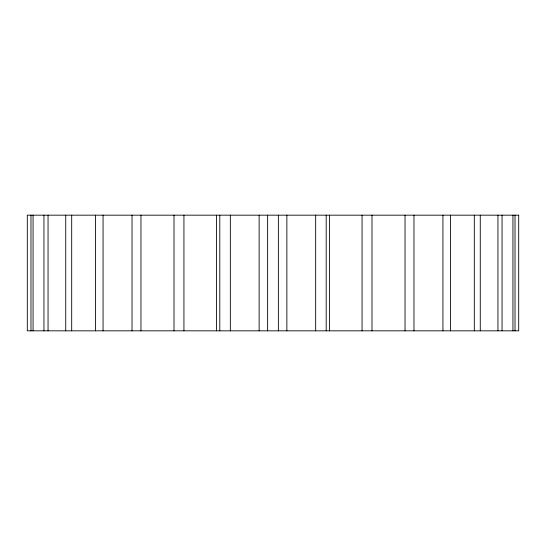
<?xml version="1.0" encoding="UTF-8"?>
<svg xmlns="http://www.w3.org/2000/svg" width="546" height="546" viewBox="0 0 546 546"><rect width="100%" height="100%" fill="white"/><g stroke="black" fill="none" stroke-linecap="round" stroke-linejoin="round"><path stroke-width="0.82" d="M515.028 215.172L515.028 330.828M512.933 215.172L512.933 330.828M502.054 215.172L502.054 330.828M497.945 215.172L497.945 330.828M480.275 215.172L480.275 330.828M474.31 215.172L474.31 330.828M450.532 215.172L450.532 330.828M442.936 215.172L442.936 330.828M413.97 215.172L413.97 330.828M405.036 215.172L405.036 330.828M371.99 215.172L371.99 330.828M362.066 215.172L362.066 330.828M329.579 215.172L329.579 330.828M326.201 215.172L326.201 330.828M315.663 215.172L315.663 330.828M286.868 215.172L286.868 330.828M278.371 215.172L278.371 330.828M267.629 215.172L267.629 330.828M259.132 215.172L259.132 330.828M230.337 215.172L230.337 330.828M219.799 215.172L219.799 330.828M216.421 215.172L216.421 330.828M183.934 215.172L183.934 330.828M174.01 215.172L174.01 330.828M140.964 215.172L140.964 330.828M132.03 215.172L132.03 330.828M103.064 215.172L103.064 330.828M95.468 215.172L95.468 330.828M71.69 215.172L71.69 330.828M65.725 215.172L65.725 330.828M48.055 215.172L48.055 330.828M43.946 215.172L43.946 330.828M33.067 215.172L33.067 330.828M30.972 215.172L30.972 330.828M518.7 215.172L27.3 215.172L27.3 330.828L518.7 330.828L518.7 215.172"/></g></svg>
